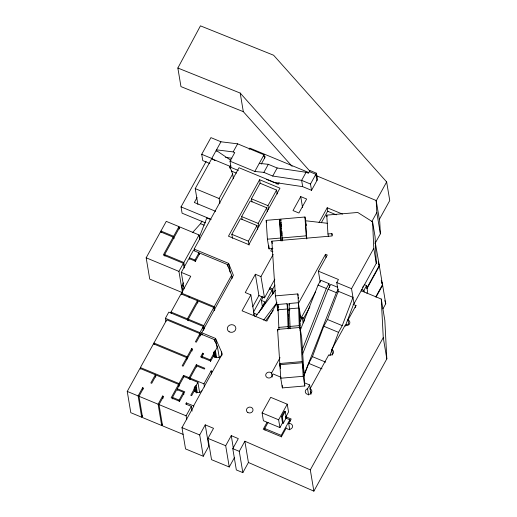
<?xml version="1.0" encoding="UTF-8"?>
<svg xmlns="http://www.w3.org/2000/svg" width="517" height="517" viewBox="0 0 517 517"><rect width="100%" height="100%" fill="white"/><g stroke="black" fill="none" stroke-linecap="round" stroke-linejoin="round"><path stroke-width="0.78" d="M194.515 391.556L194.314 387.595L196.117 385.579L197.908 382.328L183.974 376.55L177.266 388.706L177.531 390.283M213.799 356.594L213.599 352.633L215.402 350.616L217.47 346.862L214.238 339.553L200.829 333.995L196.305 342.196L195.42 341.827L199.943 333.627L166.72 319.849L153.924 343.036L154.189 344.613M303.867 376.118L308.72 363.373L312.43 356.646L323.778 326.233L327.487 319.512L338.221 291.252L352.982 297.372L342.241 325.632L338.538 332.353L329.956 355.353M355.16 307.699L355.993 305.508L353.066 304.293M199.368 236.986L206.794 217.987L210.484 219.512M300.131 330.641L318.052 285.08L320.721 280.24L328.986 283.665L329.646 287.601M302.232 349.751L326.317 288.505L328.986 283.665M302.535 354.223L328.088 289.242L330.757 284.402L337.646 287.258M303.75 375.575L336.354 292.667L338.26 289.21M292.124 166.364L243.313 111.659L180.963 86.61L177.854 68.024L200.454 25.85L273.616 55.235L386.651 181.939L389.76 200.525L379.226 219.622M200.325 334.997L199.93 332.631L203.336 326.447L168.8 312.126L165.388 318.31L165.918 321.458M192.111 411.093L191.322 406.362L185.706 404.036L186.327 402.905L193.894 406.039L181.978 427.637L185.545 448.924L203.265 456.252L199.704 434.965L205.223 424.858L213.527 428.302L207.97 438.39L211.531 459.671L229.251 467L234.44 457.603M203.265 456.252L208.784 446.145L205.223 424.858M209.812 163.508L202.774 160.587L201.72 154.292L210.923 137.619L220.959 141.781L237.62 143.836L264.013 154.783L264.665 158.719M182.501 292.68L149.73 279.09L146.169 257.802L160.49 231.849L173.182 237.109L173.447 238.686M161.201 232.618L160.936 231.041L166.274 221.36L178.972 226.62L179.367 228.986M205.604 222.93L182.094 213.178L181.04 206.884L206.141 161.375M197.856 204.383L195.219 188.615L211.699 158.738L229.71 166.209L232.644 174.035L233.438 178.766M201.72 154.292L211.757 158.454L220.959 141.781M173.182 237.109L163.314 255.004L183.386 263.327L184.181 268.058M174.022 238.667L173.628 236.301L178.972 226.62M164.91 256.141L164.645 254.564L179.858 226.989L199.045 234.944L199.833 239.675M197.074 197.546L194.347 202.49L215.628 211.311M216.772 151.423L216.507 149.852L233.167 151.908L237.62 143.836M238.363 170.494L231.067 167.469L230.013 161.175L234.763 152.567L233.167 151.908M229.981 167.159L230.724 165.815M192.492 232.656L200.525 223.667L201.94 221.095M182.365 291.892L178.94 271.393L183.386 263.327M184.627 267.25L183.832 262.52L199.045 234.944M219.919 203.259L219.13 198.534L232.644 174.035M184.071 288.925L181.299 272.375L188.944 258.519L195.439 261.208L199.885 253.143L227.267 264.497L231.603 275.218L232.127 278.372M189.649 259.288L189.39 257.712L193.39 250.448L199 252.774L199.265 254.351M194.398 250.68L194.133 249.104L239.022 167.728L278.327 184.033L279.102 182.624M249.155 149.361L249.84 148.12L308.552 172.465M195.258 261.615L194.999 260.038L199 252.774M182.811 291.084L181.894 285.578L183.419 282.812M142.427 415.836L141.671 417.206L130.801 412.695L127.24 391.414L139.952 368.369L155.358 374.76L155.759 377.126M140.663 369.138L140.398 367.561L153.484 343.844L186.708 357.622L186.973 359.199M171.282 313.632L171.017 312.055L181.034 293.902L197.416 300.694L197.811 303.059M181.738 294.671L181.48 293.094L190.747 276.291L181.299 272.375M230.013 161.175L254.81 171.457L264.013 154.783M261.266 164.096L265.286 156.813L263.851 156.218M141.671 417.206L138.11 395.919L142.634 387.718L143.519 388.086L138.995 396.287L142.556 417.568L161.679 425.504L162.435 424.134M259.612 179.729L228.456 236.204L248.826 244.651L279.975 188.175L259.612 179.729L260.271 183.671M254.81 171.457L263.87 172.381L268.317 164.309L277.177 167.986L306.077 172.284L308.442 173.266L309.954 170.52L316.449 173.214L317.503 179.509L311.538 190.321L302.684 186.65L273.777 182.346L266.513 179.334M232.514 238.253L231.855 234.311L240.463 218.71L256.994 225.567L257.653 229.509M242.176 219.712L241.646 216.565L250.254 200.964L266.785 207.821L267.444 211.763M251.966 201.966L251.436 198.812L260.045 183.212L276.576 190.069L277.235 194.011M155.358 374.76L150.835 382.961L151.72 383.33L156.244 375.129L178.565 384.383L178.96 386.748M187.658 320.424L187.393 318.847L197.416 300.694M188.55 320.792L188.285 319.215L198.302 301.062L213.799 307.486L214.329 310.639M263.87 172.381L272.724 176.051L277.177 167.986M161.679 425.504L158.118 404.216L162.642 396.016L163.527 396.384L159.003 404.585L162.564 425.866L183.076 434.37M249.045 245.11L248.386 241.168L256.994 225.567M258.707 226.569L258.177 223.415L266.785 207.821M268.633 209.611L267.968 205.669L276.576 190.069M204.312 328.793L203.782 325.639L213.799 307.486M214.768 309.832L214.245 306.684L231.603 275.218M186.708 357.622L182.184 365.823L183.07 366.191L192.563 348.981L191.678 348.613L187.154 356.814L187.412 358.391M202.095 335.068L201.701 332.702L233.393 275.251L228.604 263.399L194.133 249.104M178.565 384.383L171.159 397.806L179.541 401.282L184.769 391.815L177.266 388.706M172.756 398.943L172.491 397.366L176.82 389.508L183.438 392.254L183.832 394.62M189.403 379.278L189.144 377.701L196.292 364.737L204.797 368.266L204.351 369.067L196.731 365.913L190.03 378.069L190.295 379.646M202.218 358.022L201.953 356.446L203.556 353.538L202.67 353.176L200.622 356.885L210.723 361.073L213.773 355.541C215.259 358.223 219.441 358.203 221.198 355.812A4.31 3.826 -9.5 0 0 221.522 351.974L215.544 338.448L201.701 332.702M179.367 401.683L179.102 400.106L183.438 392.254M306.077 172.284L301.631 180.355L302.684 186.65M255.346 274.256L258.907 295.537L264.517 297.863L260.956 276.582L255.346 274.256L245.258 292.544L250.868 294.871L254.429 316.152M194.121 389.191L190.754 395.292L191.645 395.654L194.482 390.503C195.988 393.224 200.176 393.107 201.947 390.787M210.548 361.467L210.283 359.89L213.405 354.229M272.304 248.115L270.766 250.907L272.886 251.792M300.732 196.583L293.016 210.568L298.916 213.017L306.633 199.032L300.732 196.583L302.574 207.621M311.538 190.321L310.484 184.026L316.449 173.214M250.868 294.871L242.072 310.814L266.869 321.096L276.931 302.859M260.956 276.582L273.163 254.454M186.76 419.765L186.101 415.823L191.322 406.362M204.486 387L203.963 383.847L211.11 370.883L212.59 371.497M193.597 405.916L221.198 355.812M252.697 306.794L258.907 295.537M253.408 312.21L262.203 296.26M253.543 314.594L254.241 313.328L257.072 314.504M262.423 306.755L261.363 300.422L263.308 296.894M264.517 297.863L274.818 279.193M258.907 312.759L264.904 301.889L261.363 300.422M261.608 309.179L272.11 290.14L269.357 288.997M273.454 293.553L272.705 289.061L274.928 285.029M319.047 222.562L327.209 207.763L342.487 214.096M321.283 222.775L327.642 211.246L336.27 214.826M320.23 282.224L318.382 271.179L327.28 255.043L325.51 254.306L298.445 303.376L297.831 293.934L275.406 295.873L271.845 241.168L332.076 235.972L331.92 233.619L327.965 233.962L326.738 215.137L357.745 212.461L372.576 221.825L375.09 236.818L376.292 263.327L353.298 305.011L345.24 326.214M229.251 467L225.69 445.719L231.248 435.644L238.311 438.616L232.779 448.646L236.34 469.934L242.841 472.622L248.425 462.489L244.864 441.208L310.303 469.869L313.871 491.15L248.425 462.489M290.16 328.709L289.061 303.511L298.296 302.716L300.952 318.362L315.648 291.724M272.213 377.042L271.554 373.1L280.059 357.68M299.614 322.227L302.251 317.451L303.725 318.065L304.248 321.167M303.725 318.065L309.922 306.833M376.111 201.035L386.651 181.939M242.841 472.622L239.274 451.335L244.864 441.208M282.553 422.835L279.936 427.578L263.405 420.728L262.1 412.934L270.708 397.334L287.239 404.191L288.544 411.984L285.552 417.406M338.351 292.027L336.767 282.56L338.454 279.503L318.382 271.179M371.762 221.683L376.809 212.539L376.189 200.512L316.727 175.858M266.998 422.402L263.231 429.226L281.41 436.768L286.328 427.85L286.78 428.444A3.315 2.947 -9.5 0 0 292.234 427.669A3.315 2.947 -9.5 0 0 289.539 423.481L288.699 423.552L289.753 429.86M264.975 430.099L264.71 428.522L268.077 422.415M374.941 243.669L380.37 233.826L379.749 221.799L376.189 200.512M279.936 427.578L278.631 419.785L287.239 404.191M354.035 303.666L351.528 288.68L373.785 248.341L372.576 221.825M281.481 416.579L284.447 411.202L285.21 411.519L286.263 417.814L283.297 423.19L282.534 422.88L281.481 416.579L282.243 416.896L283.297 423.19M282.243 416.896L285.21 411.519M362.688 287.362L363.451 285.979M281.507 436.949L281.242 435.372L289.843 419.778L285.533 417.988M308.604 395.033L307.55 388.726L309.631 384.952L304.468 382.806M288.699 423.552L291.2 419.016L285.384 416.605M364.168 291.989L363.903 290.418L366.572 285.578L364.214 284.596M310.969 394.329L310.045 388.81L328.76 354.875L329.135 355.03A3.315 2.947 -9.5 0 0 333.181 353.441A3.315 2.947 -9.5 0 0 332.095 349.705L331.701 349.544L345.078 325.29L345.453 325.452A3.315 2.947 -9.5 0 0 349.498 323.862A3.315 2.947 -9.5 0 0 348.413 320.126L348.019 319.958L355.993 305.508M366.85 288.014L379.284 265.486L375.155 241.917M366.921 288.68L379.362 266.119L378.741 264.025M366.863 293.255L367.626 291.872L366.572 285.578M375.865 296.687L382.477 284.705L379.362 266.119M376.008 297.21L382.632 285.203L382.186 283.51A97.448 86.597 -9.5 0 0 381.229 280.544M383.013 308.733L385.74 303.789L382.632 285.203M310.303 469.869L383.259 337.614L381.268 299.052L361.15 290.709M313.871 491.15L386.819 358.895L384.829 320.333L381.268 299.052M179.263 385.146L178.998 383.569L183.535 375.374L189.144 377.701M255.417 316.714L275.354 290.315M263.683 320.139L276.808 302.755M265.454 320.876L273.235 310.575M345.925 324.844L347.566 324.237L348.775 324.469L348.019 319.958M307.55 388.726L307.143 388.862A3.315 2.947 -9.5 0 0 305.883 393.288A3.315 2.947 -9.5 0 0 310.93 393.456A3.315 2.947 -9.5 0 0 310.433 388.971L310.045 388.81M272.905 248.528L269.027 248.864L267.405 239.184L266.184 220.358L279.374 219.221L280.498 225.923M282.418 240.909L280.692 219.105L304.972 217.011L305.857 222.336M281.261 222.497L279.943 222.607L280.97 235.946M280.324 228.488L281.642 228.378M280.705 234.375L282.023 234.259L281.836 231.319M282.101 235.435L280.783 235.552L281.119 240.696M267.405 239.184L280.602 238.046L281.099 241.025M281.92 237.93L306.193 235.836L306.691 238.815M278.941 329.678L277.849 304.481L287.084 303.686L288.137 309.98L288.938 328.431M278.191 309.773L287.426 308.979L287.084 303.686M289.404 308.804L298.639 308.009L298.296 302.716M287.523 310.032L289.927 309.825M278.799 327.41L288.034 326.615L287.426 308.979M290.011 326.44L299.246 325.645L298.639 308.009M280.427 367.244L279.8 363.516L277.584 329.4L300.009 327.468L301.631 337.149L304.804 385.973L282.379 387.905L280.757 378.224L279.878 364.698L302.303 362.76L303.925 372.44M279.8 363.516L302.232 361.583L303.847 371.264M280.757 378.224L303.188 376.292L304.804 385.973M259.263 163.385L268.317 164.309M327.339 223.286L305.599 220.759L306.768 238.802M225.496 157.323L231.849 158.273M272.724 176.051L301.631 180.355L310.484 184.026M275.942 183.677L278.327 184.033M177.854 68.024L240.205 93.073L309.929 171.23M181.978 427.637L199.704 434.965M207.97 438.39L225.69 445.719M232.779 448.646L239.274 451.335M309.36 171.599L315.855 174.294L316.908 180.588M231.37 171.037L236.385 173.117M251.436 198.812L267.968 205.669M195.219 188.615L219.13 198.534M241.646 216.565L258.177 223.415M181.04 206.884L211.169 219.376M231.855 234.311L248.386 241.168M363.903 290.418L361.545 289.436L361.81 291.013M200.525 223.667L204.215 225.199M336.767 282.56L351.528 288.68M318.052 285.08L326.317 288.505M328.088 289.242L336.354 292.667M160.936 231.041L173.628 236.301M269.725 287.827L272.705 289.061M189.39 257.712L194.999 260.038M327.487 319.512L342.241 325.632M164.645 254.564L183.832 262.52M323.778 326.233L338.538 332.353M146.169 257.802L178.94 271.393M181.894 285.578L183.664 286.308M181.48 293.094L214.245 306.684M312.43 356.646L325.716 362.159M308.72 363.373L322.007 368.879M171.017 312.055L187.393 318.847M188.285 319.215L203.782 325.639M165.388 318.31L199.93 332.631M281.099 377.294L272.924 373.901L272.31 375.18A3.315 2.947 -9.5 0 1 267.922 377.895A3.315 2.947 -9.5 0 1 266.287 373.494A3.315 2.947 -9.5 0 1 271.522 373.061L271.554 373.1M201.953 356.446L210.283 359.89M153.924 343.036L187.154 356.814M190.03 378.069L203.963 383.847M262.1 412.934L278.631 419.785M140.398 367.561L178.998 383.569M264.71 428.522L281.242 435.372M172.491 397.366L179.102 400.106M127.24 391.414L138.11 395.919M138.995 396.287L158.118 404.216M159.003 404.585L186.101 415.823M216.209 150.389L231.021 160.464M211.757 158.454L214.982 160.645M378.25 262.016L379.284 265.486M381.85 282.612L382.477 284.705M385.443 302.658L385.74 303.789M376.809 212.539L380.37 233.826M373.785 248.341L376.292 263.327M383.259 337.614L386.819 358.895M331.92 233.619L332.185 235.196M327.209 207.763L327.868 211.705M326.738 215.137L327.002 216.713M327.965 233.962L328.36 236.327M325.51 254.306L326.04 257.466M331.701 349.544L332.625 355.063M306.09 223.719L306.387 225.483M302.251 317.451L303.175 322.97M297.831 293.934L298.096 295.517M298.361 297.094L298.626 298.671M299.627 313.916L299.692 314.304M299.731 316.663L299.795 317.057M299.828 319.416L299.892 319.803M299.879 320.792L299.944 321.18M299.976 323.539L300.041 323.933M300.028 324.915L300.093 325.303M300.125 327.668L300.19 328.056M309.631 384.952L310.426 389.676M310.685 391.253L310.95 392.83M300.177 329.038L300.241 329.432L299.349 309.011M300.222 330.415L300.287 330.802M280.692 219.105L280.944 220.597M280.589 230.065L280.983 232.424M289.061 303.511L289.326 305.088M288.415 314.879L288.48 315.273M288.467 316.255L288.531 316.65M288.564 319.008L288.628 319.396M288.615 320.385L288.68 320.773M288.712 323.131L288.777 323.519M288.809 325.884L288.874 326.272M288.861 327.255L288.925 327.649M271.845 241.168L272.246 243.533M266.184 220.358L266.559 222.594M277.849 304.481L278.372 307.628M275.406 295.873L277.913 310.859L277.7 307.641M240.205 93.073L243.313 111.659M272.11 290.14L272.776 294.095M277.584 329.4L277.836 330.893M289.843 419.778L290.108 421.355M279.878 364.698L280.498 368.421M229.71 166.209L230.104 168.568M228.604 263.399L230.052 272.071M227.267 264.497L227.532 266.074M221.535 351.967L222.052 355.127M217.47 346.862L219.318 357.893M215.544 338.448L216.998 347.114M231.248 435.644L233.354 448.258M214.238 339.553L214.497 341.13M215.402 350.616L216.591 357.706M214.852 350.953L215.906 357.26M214.103 351.722L215.027 357.241M213.599 352.633L214.387 357.363M213.366 353.622L213.896 356.775M211.11 370.883L211.64 374.037M203.336 326.447L203.86 329.6M202.897 327.255L203.427 330.402M199.943 333.627L200.338 335.992M202.67 353.176L202.935 354.746M188.996 296.209L189.261 297.786M196.292 364.737L196.686 367.102M197.908 382.328L199.62 392.571M191.678 348.613L192.072 350.978M196.117 385.579L197.3 392.668M195.568 385.915L196.757 393.01M194.819 386.684L195.743 392.203M194.314 387.595L194.974 391.537M194.082 388.584L194.476 390.949M183.535 375.374L183.8 376.951M186.327 402.905L186.592 404.481M162.642 396.016L163.036 398.381M142.634 387.718L142.899 389.295M304.972 217.011L306.193 235.836M300.797 316.003L300.952 318.362M302.794 364.97L302.872 366.146M300.009 327.468L302.232 361.583M302.303 362.76L303.188 376.292M299.246 325.645L299.395 327.914M281.358 223.964L281.5 226.168M282.295 238.376L282.437 240.579M288.034 326.615L288.176 328.883M279.374 219.221L280.602 238.046M282.224 385.52L282.379 387.905M268.821 245.73L269.027 248.864M384.835 300.61A97.448 86.597 -9.5 0 1 385.294 302.096M229.16 331.765A4.31 3.826 -9.5 0 0 235.862 328.657A4.31 3.826 -9.5 0 0 229.722 325.115A4.31 3.826 -9.5 0 0 229.16 331.765M247.863 412.534A3.315 2.947 -9.5 0 0 253.02 410.143A3.315 2.947 -9.5 0 0 248.302 407.422A3.315 2.947 -9.5 0 0 247.863 412.534"/></g></svg>
